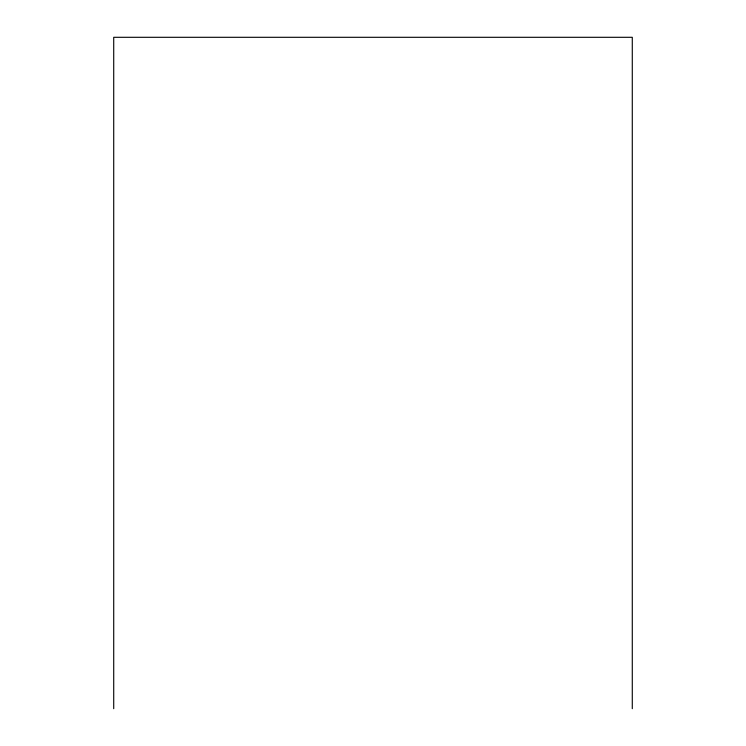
<?xml version="1.0" encoding="UTF-8"?>
<svg xmlns="http://www.w3.org/2000/svg" width="746" height="746" viewBox="0 0 746 746"><rect width="100%" height="100%" fill="white"/><g stroke="black" fill="none" stroke-linecap="round" stroke-linejoin="round"><path stroke-width="1.12" d="M632.282 708.7L632.282 37.3L113.718 37.3L113.718 708.7"/></g></svg>
